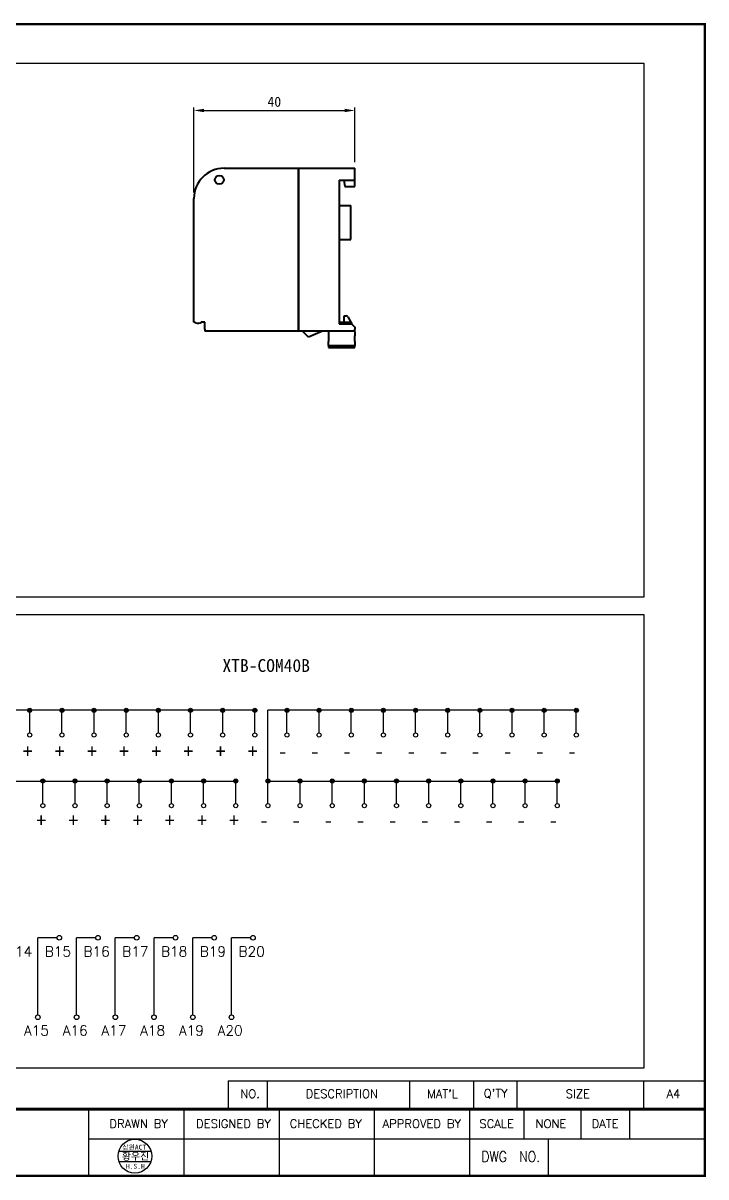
# Model space of a CAD drawing. Header units: millimetres. Extents: x 1618 to 2479, y 422 to 709.
# Drawn here: x 2309.3 to 2479.2, y 422.4 to 709.3 of the extents above; entities that cross this region are included whole.
import ezdxf
from ezdxf.enums import TextEntityAlignment as Align

# ---------------------------------------------------------------- set-up
doc = ezdxf.new("R2010")
doc.units = ezdxf.units.MM
doc.layers.add('SHEET', color=7, linetype='Continuous')
doc.layers.add('가시적인 것(ISO)', color=7, linetype='Continuous', lineweight=35)
doc.styles.add('ROMANS', font='romans', dxfattribs={"width": 0.9})
doc.styles.add('굴림', font='', dxfattribs={"width": 0.9})
doc.styles.get('굴림').set_extended_font_data('GulimChe')
doc.dimstyles.get("Standard").update_dxf_attribs({"dimtxt": 0.18, "dimasz": 0.18, "dimexe": 0.18, "dimexo": 0.0625, "dimgap": 0.09, "dimtad": 0, "dimtih": 1, "dimtoh": 1, "dimdec": 4, "dimzin": 0, "dimdsep": 46, "dimtxsty": 'Standard', "dimcen": 0.09, "dimadec": 0, "dimazin": 0, "dimtfac": 1, "dimtdec": 4, "dimtofl": 0, "dimtmove": 0, "dimatfit": 3, "dimfxl": 1, "dimtolj": 1, "dimtzin": 0, "dimarcsym": 0})

# ---------------------------------------------------------------- blocks, each defined once
blk = doc.blocks.new('*D23')
at = {"color": 4, "lineweight": -2, "transparency": 16777216}
for p, q in [((2351.78, 667.22), (2351.78, 688.29)), ((2354.28, 687.59), (2389.28, 687.59)), ((2391.78, 674.72), (2391.78, 688.29))]:
    blk.add_line(p, q, dxfattribs=at)
at = {"color": 4, "transparency": 16777216}
for points in [[(2354.28, 688.01), (2354.28, 687.17), (2351.78, 687.59)], [(2389.28, 688.01), (2389.28, 687.17), (2391.78, 687.59)]]:
    blk.add_solid(points, dxfattribs=at)
at = {"layer": 'DEFPOINTS', "color": 0, "transparency": 16777216}
for p in [(2391.78, 687.59), (2391.78, 673.22), (2351.78, 665.72)]:
    blk.add_point(p, dxfattribs=at)
at = {"color": 4, "transparency": 16777216, "insert": (2371.78, 689.74), "char_height": 2.5, "attachment_point": 5}
blk.add_mtext('\\A1;40', dxfattribs=at)

msp = doc.modelspace()

# ---------------------------------------------------------------- hatches: boundary and pattern name
for points in [[(2310.93, 538.42), (2311.44, 538.42, 1), (2310.43, 538.42, 0.414214), (2310.93, 537.91)], [(2310.93, 537.91, 0.414214), (2311.44, 538.42), (2310.93, 538.42)], [(2318.93, 538.42), (2319.44, 538.42, 1), (2318.43, 538.42, 0.414214), (2318.93, 537.91)], [(2318.93, 537.91, 0.414214), (2319.44, 538.42), (2318.93, 538.42)], [(2326.93, 538.42), (2327.44, 538.42, 1), (2326.43, 538.42, 0.414214), (2326.93, 537.91)], [(2326.93, 537.91, 0.414214), (2327.44, 538.42), (2326.93, 538.42)], [(2334.93, 538.42), (2335.44, 538.42, 1), (2334.43, 538.42, 0.414214), (2334.93, 537.91)], [(2334.93, 537.91, 0.414214), (2335.44, 538.42), (2334.93, 538.42)], [(2342.93, 538.42), (2343.44, 538.42, 1), (2342.43, 538.42, 0.414214), (2342.93, 537.91)], [(2342.93, 537.91, 0.414214), (2343.44, 538.42), (2342.93, 538.42)], [(2350.93, 538.42), (2351.44, 538.42, 1), (2350.43, 538.42, 0.414214), (2350.93, 537.91)], [(2350.93, 537.91, 0.414214), (2351.44, 538.42), (2350.93, 538.42)], [(2358.93, 538.42), (2359.44, 538.42, 1), (2358.43, 538.42, 0.414214), (2358.93, 537.91)], [(2358.93, 537.91, 0.414214), (2359.44, 538.42), (2358.93, 538.42)], [(2366.93, 538.42), (2367.44, 538.42, 1), (2366.43, 538.42, 0.414214), (2366.93, 537.91)], [(2366.93, 537.91, 0.414214), (2367.44, 538.42), (2366.93, 538.42)], [(2374.93, 538.42), (2375.44, 538.42, 1), (2374.43, 538.42, 0.414214), (2374.93, 537.91)], [(2374.93, 537.91, 0.414214), (2375.44, 538.42), (2374.93, 538.42)], [(2382.93, 538.42), (2383.44, 538.42, 1), (2382.43, 538.42, 0.414214), (2382.93, 537.91)], [(2382.93, 537.91, 0.414214), (2383.44, 538.42), (2382.93, 538.42)], [(2390.93, 538.42), (2391.44, 538.42, 1), (2390.43, 538.42, 0.414214), (2390.93, 537.91)], [(2390.93, 537.91, 0.414214), (2391.44, 538.42), (2390.93, 538.42)], [(2398.93, 538.42), (2399.44, 538.42, 1), (2398.43, 538.42, 0.414214), (2398.93, 537.91)], [(2398.93, 537.91, 0.414214), (2399.44, 538.42), (2398.93, 538.42)], [(2406.93, 538.42), (2407.44, 538.42, 1), (2406.43, 538.42, 0.414214), (2406.93, 537.91)], [(2406.93, 537.91, 0.414214), (2407.44, 538.42), (2406.93, 538.42)], [(2414.93, 538.42), (2415.44, 538.42, 1), (2414.43, 538.42, 0.414214), (2414.93, 537.91)], [(2414.93, 537.91, 0.414214), (2415.44, 538.42), (2414.93, 538.42)], [(2422.93, 538.42), (2423.44, 538.42, 1), (2422.43, 538.42, 0.414214), (2422.93, 537.91)], [(2422.93, 537.91, 0.414214), (2423.44, 538.42), (2422.93, 538.42)], [(2430.93, 538.42), (2431.44, 538.42, 1), (2430.43, 538.42, 0.414214), (2430.93, 537.91)], [(2430.93, 537.91, 0.414214), (2431.44, 538.42), (2430.93, 538.42)], [(2438.93, 538.42), (2439.44, 538.42, 1), (2438.43, 538.42, 0.414214), (2438.93, 537.91)], [(2438.93, 537.91, 0.414214), (2439.44, 538.42), (2438.93, 538.42)], [(2446.93, 538.42), (2447.44, 538.42, 1), (2446.43, 538.42, 0.414214), (2446.93, 537.91)], [(2446.93, 537.91, 0.414214), (2447.44, 538.42), (2446.93, 538.42)], [(2314.19, 520.83), (2314.69, 520.83, 1), (2313.69, 520.83, 0.414214), (2314.19, 520.33)], [(2314.19, 520.33, 0.414214), (2314.69, 520.83), (2314.19, 520.83)], [(2322.19, 520.83), (2322.69, 520.83, 1), (2321.69, 520.83, 0.414214), (2322.19, 520.33)], [(2322.19, 520.33, 0.414214), (2322.69, 520.83), (2322.19, 520.83)], [(2330.19, 520.83), (2330.69, 520.83, 1), (2329.69, 520.83, 0.414214), (2330.19, 520.33)], [(2330.19, 520.33, 0.414214), (2330.69, 520.83), (2330.19, 520.83)], [(2338.19, 520.83), (2338.69, 520.83, 1), (2337.69, 520.83, 0.414214), (2338.19, 520.33)], [(2338.19, 520.33, 0.414214), (2338.69, 520.83), (2338.19, 520.83)], [(2346.19, 520.83), (2346.69, 520.83, 1), (2345.69, 520.83, 0.414214), (2346.19, 520.33)], [(2346.19, 520.33, 0.414214), (2346.69, 520.83), (2346.19, 520.83)], [(2354.19, 520.83), (2354.69, 520.83, 1), (2353.69, 520.83, 0.414214), (2354.19, 520.33)], [(2354.19, 520.33, 0.414214), (2354.69, 520.83), (2354.19, 520.83)], [(2362.19, 520.83), (2362.69, 520.83, 1), (2361.69, 520.83, 0.414214), (2362.19, 520.33)], [(2362.19, 520.33, 0.414214), (2362.69, 520.83), (2362.19, 520.83)], [(2370.19, 520.83), (2370.69, 520.83, 1), (2369.69, 520.83, 0.414214), (2370.19, 520.33)], [(2370.19, 520.33, 0.414214), (2370.69, 520.83), (2370.19, 520.83)], [(2378.19, 520.83), (2378.69, 520.83, 1), (2377.69, 520.83, 0.414214), (2378.19, 520.33)], [(2378.19, 520.33, 0.414214), (2378.69, 520.83), (2378.19, 520.83)], [(2386.19, 520.83), (2386.69, 520.83, 1), (2385.69, 520.83, 0.414214), (2386.19, 520.33)], [(2386.19, 520.33, 0.414214), (2386.69, 520.83), (2386.19, 520.83)], [(2394.19, 520.83), (2394.69, 520.83, 1), (2393.69, 520.83, 0.414214), (2394.19, 520.33)], [(2394.19, 520.33, 0.414214), (2394.69, 520.83), (2394.19, 520.83)], [(2402.19, 520.83), (2402.69, 520.83, 1), (2401.69, 520.83, 0.414214), (2402.19, 520.33)], [(2402.19, 520.33, 0.414214), (2402.69, 520.83), (2402.19, 520.83)], [(2410.19, 520.83), (2410.69, 520.83, 1), (2409.69, 520.83, 0.414214), (2410.19, 520.33)], [(2410.19, 520.33, 0.414214), (2410.69, 520.83), (2410.19, 520.83)], [(2418.19, 520.83), (2418.69, 520.83, 1), (2417.69, 520.83, 0.414214), (2418.19, 520.33)], [(2418.19, 520.33, 0.414214), (2418.69, 520.83), (2418.19, 520.83)], [(2426.19, 520.83), (2426.69, 520.83, 1), (2425.69, 520.83, 0.414214), (2426.19, 520.33)], [(2426.19, 520.33, 0.414214), (2426.69, 520.83), (2426.19, 520.83)], [(2434.19, 520.83), (2434.69, 520.83, 1), (2433.69, 520.83, 0.414214), (2434.19, 520.33)], [(2434.19, 520.33, 0.414214), (2434.69, 520.83), (2434.19, 520.83)], [(2442.19, 520.83), (2442.69, 520.83, 1), (2441.69, 520.83, 0.414214), (2442.19, 520.33)], [(2442.19, 520.33, 0.414214), (2442.69, 520.83), (2442.19, 520.83)]]:
    msp.add_hatch(color=256).paths.add_polyline_path(points)

# ---------------------------------------------------------------- linework, layer by layer
for p, q in [((2367.44, 538.42), (2294.93, 538.42)), ((2310.93, 532.78), (2310.93, 538.42)), ((2318.93, 532.78), (2318.93, 538.42)), ((2326.93, 532.78), (2326.93, 538.42)), ((2334.93, 532.78), (2334.93, 538.42)), ((2342.93, 532.78), (2342.93, 538.42)), ((2350.93, 532.78), (2350.93, 538.42)), ((2358.93, 532.78), (2358.93, 538.42)), ((2366.93, 532.78), (2366.93, 538.42)), ((2370.19, 520.83), (2370.19, 538.42)), ((2374.93, 538.42), (2370.19, 538.42)), ((2446.93, 538.42), (2374.43, 538.42)), ((2374.93, 532.78), (2374.93, 538.42)), ((2382.93, 532.78), (2382.93, 538.42)), ((2390.93, 532.78), (2390.93, 538.42)), ((2398.93, 532.78), (2398.93, 538.42)), ((2406.93, 532.78), (2406.93, 538.42)), ((2414.93, 532.78), (2414.93, 538.42)), ((2422.93, 532.78), (2422.93, 538.42)), ((2430.93, 532.78), (2430.93, 538.42)), ((2438.93, 532.78), (2438.93, 538.42)), ((2446.93, 532.78), (2446.93, 538.42)), ((2290.19, 520.83), (2362.69, 520.83)), ((2314.19, 515.19), (2314.19, 520.83)), ((2322.19, 515.19), (2322.19, 520.83)), ((2330.19, 515.19), (2330.19, 520.83)), ((2338.19, 515.19), (2338.19, 520.83)), ((2346.19, 515.19), (2346.19, 520.83)), ((2354.19, 515.19), (2354.19, 520.83)), ((2362.19, 515.19), (2362.19, 520.83)), ((2369.69, 520.83), (2442.19, 520.83)), ((2370.19, 515.19), (2370.19, 520.83)), ((2378.19, 515.19), (2378.19, 520.83)), ((2386.19, 515.19), (2386.19, 520.83)), ((2394.19, 515.19), (2394.19, 520.83)), ((2402.19, 515.19), (2402.19, 520.83)), ((2410.19, 515.19), (2410.19, 520.83)), ((2418.19, 515.19), (2418.19, 520.83)), ((2426.19, 515.19), (2426.19, 520.83)), ((2434.19, 515.19), (2434.19, 520.83)), ((2442.19, 515.19), (2442.19, 520.83)), ((2312.94, 462.64), (2312.94, 481.85)), ((2317.71, 481.85), (2312.94, 481.85)), ((2322.58, 462.64), (2322.58, 481.85)), ((2327.35, 481.85), (2322.58, 481.85)), ((2332.22, 462.64), (2332.22, 481.85)), ((2336.99, 481.85), (2332.22, 481.85)), ((2341.85, 462.64), (2341.85, 481.85)), ((2346.63, 481.85), (2341.85, 481.85)), ((2351.49, 462.64), (2351.49, 481.85)), ((2356.27, 481.85), (2351.49, 481.85)), ((2361.13, 462.64), (2361.13, 481.85)), ((2365.9, 481.85), (2361.13, 481.85)), ((2325.53, 439.24), (2325.53, 422.63)), ((2349.24, 439.24), (2349.24, 422.63)), ((2372.95, 439.24), (2372.95, 422.63)), ((2396.66, 439.24), (2396.66, 422.63)), ((2420.37, 439.24), (2420.37, 422.63)), ((2433.9, 439.24), (2433.9, 431.87)), ((2448.08, 439.24), (2448.08, 431.87)), ((2460.18, 439.24), (2460.18, 431.87)), ((2325.53, 431.87), (2478.92, 431.87)), ((2439.93, 431.87), (2439.93, 422.63))]:
    msp.add_line(p, q)
at = {"color": 0, "lineweight": 50}
msp.add_line((2065.86, 439.24), (2478.92, 439.24), dxfattribs=at)
at = {"color": 0, "ltscale": 2}
for p, q in [((2333.1, 428.81), (2341.09, 428.81)), ((2333.1, 426.23), (2341.09, 426.23))]:
    msp.add_line(p, q, dxfattribs=at)
at = {"color": 4}
for points in [[(2077.63, 699.39), (2463.72, 699.39), (2463.72, 566.59), (2077.63, 566.59)], [(2077.63, 562.22), (2463.72, 562.22), (2463.72, 449.42), (2077.63, 449.42)]]:
    msp.add_lwpolyline(points, close=True, dxfattribs=at)
for centre, radius in [((2310.93, 538.42), 0.504), ((2318.93, 538.42), 0.504), ((2326.93, 538.42), 0.504), ((2334.93, 538.42), 0.504), ((2342.93, 538.42), 0.504), ((2350.93, 538.42), 0.504), ((2358.93, 538.42), 0.504), ((2366.93, 538.42), 0.504), ((2374.93, 538.42), 0.504), ((2382.93, 538.42), 0.504), ((2390.93, 538.42), 0.504), ((2398.93, 538.42), 0.504), ((2406.93, 538.42), 0.504), ((2414.93, 538.42), 0.504), ((2422.93, 538.42), 0.504), ((2430.93, 538.42), 0.504), ((2438.93, 538.42), 0.504), ((2446.93, 538.42), 0.504), ((2310.93, 532.27), 0.504), ((2318.93, 532.27), 0.504), ((2326.93, 532.27), 0.504), ((2334.93, 532.27), 0.504), ((2342.93, 532.27), 0.504), ((2350.93, 532.27), 0.504), ((2358.93, 532.27), 0.504), ((2366.93, 532.27), 0.504), ((2374.93, 532.27), 0.504), ((2382.93, 532.27), 0.504), ((2390.93, 532.27), 0.504), ((2398.93, 532.27), 0.504), ((2406.93, 532.27), 0.504), ((2414.93, 532.27), 0.504), ((2422.93, 532.27), 0.504), ((2430.93, 532.27), 0.504), ((2438.93, 532.27), 0.504), ((2446.93, 532.27), 0.504), ((2314.19, 520.83), 0.504), ((2322.19, 520.83), 0.504), ((2330.19, 520.83), 0.504), ((2338.19, 520.83), 0.504), ((2346.19, 520.83), 0.504), ((2354.19, 520.83), 0.504), ((2362.19, 520.83), 0.504), ((2370.19, 520.83), 0.504), ((2378.19, 520.83), 0.504), ((2386.19, 520.83), 0.504), ((2394.19, 520.83), 0.504), ((2402.19, 520.83), 0.504), ((2410.19, 520.83), 0.504), ((2418.19, 520.83), 0.504), ((2426.19, 520.83), 0.504), ((2434.19, 520.83), 0.504), ((2442.19, 520.83), 0.504), ((2314.19, 514.69), 0.504), ((2322.19, 514.69), 0.504), ((2330.19, 514.69), 0.504), ((2338.19, 514.69), 0.504), ((2346.19, 514.69), 0.504), ((2354.19, 514.69), 0.504), ((2362.19, 514.69), 0.504), ((2370.19, 514.69), 0.504), ((2378.19, 514.69), 0.504), ((2386.19, 514.69), 0.504), ((2394.19, 514.69), 0.504), ((2402.19, 514.69), 0.504), ((2410.19, 514.69), 0.504), ((2418.19, 514.69), 0.504), ((2426.19, 514.69), 0.504), ((2434.19, 514.69), 0.504), ((2442.19, 514.69), 0.504), ((2318.28, 481.85), 0.567), ((2327.92, 481.85), 0.567), ((2337.55, 481.85), 0.567), ((2347.19, 481.85), 0.567), ((2356.83, 481.85), 0.567), ((2366.47, 481.85), 0.567), ((2312.94, 462.07), 0.567), ((2322.58, 462.07), 0.567), ((2332.22, 462.07), 0.567), ((2341.85, 462.07), 0.567), ((2351.49, 462.07), 0.567), ((2361.13, 462.07), 0.567)]:
    msp.add_circle(centre, radius)
at = {"color": 0}
msp.add_circle((2337.09, 427.52), 4.2, dxfattribs=at)
at = {"layer": 'SHEET'}
for p, q in [((2360.26, 446.27), (2478.92, 446.27)), ((2360.26, 446.27), (2360.26, 439.24)), ((2370.04, 446.27), (2370.04, 439.24)), ((2405.43, 446.27), (2405.43, 439.24)), ((2421.42, 439.24), (2421.42, 446.27)), ((2432.19, 439.24), (2432.19, 446.27)), ((2463.74, 439.24), (2463.74, 446.27))]:
    msp.add_line(p, q, dxfattribs=at)
at = {"layer": 'SHEET', "const_width": 0.527}
msp.add_lwpolyline([(2065.86, 637.97), (2065.86, 422.63), (2478.92, 422.63), (2478.92, 637.97), (2478.92, 709.06), (2325.03, 709.06), (2065.86, 709.06)], close=True, dxfattribs=at)
at = {"layer": '가시적인 것(ISO)'}
for p, q in [((2359.28, 673.22), (2377.78, 673.22)), ((2377.78, 632.72), (2377.78, 673.22)), ((2377.78, 673.22), (2377.78, 632.72)), ((2377.78, 673.22), (2391.78, 673.22)), ((2391.78, 668.72), (2391.78, 673.22)), ((2387.88, 670.22), (2387.88, 634.52)), ((2387.88, 670.22), (2391.78, 670.22)), ((2389.06, 670.22), (2389.31, 668.72)), ((2389.31, 668.72), (2391.78, 668.72)), ((2351.78, 634.97), (2351.78, 665.72)), ((2387.88, 663.97), (2390.78, 663.97)), ((2390.78, 655.47), (2390.78, 663.97)), ((2387.88, 655.47), (2390.78, 655.47)), ((2351.78, 634.97), (2351.78, 634.97)), ((2354.53, 634.97), (2353.62, 634.97)), ((2354.53, 633.22), (2354.53, 634.97)), ((2387.88, 634.92), (2390.98, 634.92)), ((2387.88, 634.52), (2390.98, 634.52)), ((2389.18, 636.52), (2389.67, 636.52)), ((2389.18, 634.92), (2389.18, 636.52)), ((2390.11, 636.24), (2390.8, 634.92)), ((2390.98, 634.52), (2390.98, 634.92)), ((2390.98, 634.57), (2391.03, 634.46)), ((2390.98, 634.52), (2391.78, 633.72)), ((2354.53, 633.22), (2354.53, 632.72)), ((2391.78, 632.72), (2354.53, 632.72)), ((2380.28, 631.22), (2378.78, 632.72)), ((2383.78, 632.72), (2380.28, 631.22)), ((2385.28, 632.72), (2385.28, 630.14)), ((2391.78, 633.72), (2391.78, 633.22)), ((2391.78, 632.72), (2391.78, 633.22)), ((2391.78, 632.53), (2391.78, 632.52)), ((2391.78, 632.52), (2391.78, 631.52)), ((2391.78, 630.14), (2391.78, 631.52)), ((2385.28, 629.14), (2385.28, 630.14)), ((2385.28, 629.14), (2385.28, 628.65)), ((2385.28, 629.14), (2391.78, 629.14)), ((2385.28, 628.65), (2391.78, 628.65)), ((2391.78, 630.14), (2391.78, 629.14)), ((2391.78, 628.65), (2391.78, 629.14))]:
    msp.add_line(p, q, dxfattribs=at)
msp.add_circle((2358.1, 670.35), 1.1, dxfattribs=at)
for centre, radius, start, end in [((2359.28, 665.72), 7.5, 90, 180), ((2352.7, 636.51), 1.8, 256.4411, 300.8079), ((2389.67, 636.02), 0.5, 27.2161, 90), ((2389.78, 632.53), 2, 0, 5.283)]:
    msp.add_arc(centre, radius, start, end, dxfattribs=at)
msp.add_open_spline([(2352.28, 634.76), (2352.21, 634.78), (2352.14, 634.8), (2352.02, 634.84), (2351.96, 634.87), (2351.87, 634.91), (2351.84, 634.93), (2351.79, 634.96), (2351.78, 634.97), (2351.78, 634.97)], degree=3, knots=[-0.07824221, -0.07824221, -0.07824221, -0.07824221, -0.05814704, -0.05814704, -0.03805188, -0.03805188, -0.01902594, -0.01902594, -0.00103862, -0.00103862, -0.00103862, -0.00103862], dxfattribs=at)

# ---------------------------------------------------------------- texts
msp.add_text('XTB-COM40B', height=3.2).set_placement((2369.76, 549.55), align=Align.MIDDLE)
at = {"color": 7}
for s, p in [('+', (2309.2, 526.48)), ('+', (2317.2, 526.48)), ('+', (2325.2, 526.48)), ('+', (2333.2, 526.48)), ('+', (2341.2, 526.48)), ('+', (2349.2, 526.48)), ('+', (2357.2, 526.48)), ('+', (2365.2, 526.48)), ('-', (2372.66, 526.45)), ('-', (2380.66, 526.45)), ('-', (2388.66, 526.45)), ('-', (2396.66, 526.45)), ('-', (2404.66, 526.45)), ('-', (2412.66, 526.45)), ('-', (2420.66, 526.45)), ('-', (2428.66, 526.45)), ('-', (2436.66, 526.45)), ('-', (2444.66, 526.45)), ('+', (2312.57, 509.31)), ('+', (2320.57, 509.31)), ('+', (2328.57, 509.31)), ('+', (2336.57, 509.31)), ('+', (2344.57, 509.31)), ('+', (2352.57, 509.31)), ('+', (2360.57, 509.31)), ('-', (2368.02, 509.3)), ('-', (2376.02, 509.3)), ('-', (2384.02, 509.3)), ('-', (2392.02, 509.3)), ('-', (2400.02, 509.3)), ('-', (2408.02, 509.3)), ('-', (2416.02, 509.3)), ('-', (2424.02, 509.3)), ('-', (2432.02, 509.3)), ('-', (2440.02, 509.3))]:
    msp.add_text(s, height=3.53, dxfattribs=at).set_placement(p)
at = {"layer": 'SHEET'}
for s, height, style, p in [('B14', 2.5, 'ROMANS', (2308.29, 478.42)), ('B15', 2.5, 'ROMANS', (2317.93, 478.42)), ('B16', 2.5, 'ROMANS', (2327.57, 478.42)), ('B17', 2.5, 'ROMANS', (2337.21, 478.42)), ('B18', 2.5, 'ROMANS', (2346.85, 478.42)), ('B19', 2.5, 'ROMANS', (2356.49, 478.42)), ('B20', 2.5, 'ROMANS', (2366.13, 478.42)), ('A15', 2.5, 'ROMANS', (2312.59, 458.78)), ('A16', 2.5, 'ROMANS', (2322.23, 458.78)), ('A17', 2.5, 'ROMANS', (2331.87, 458.78)), ('A18', 2.5, 'ROMANS', (2341.51, 458.78)), ('A19', 2.5, 'ROMANS', (2351.15, 458.78)), ('A20', 2.5, 'ROMANS', (2360.79, 458.78)), ('NO.', 2.107, 'ROMANS', (2365.74, 443.03)), ('DESCRIPTION', 2.1074, 'ROMANS', (2388.57, 443.03)), ("MAT'L", 2.107, 'ROMANS', (2413.64, 443.03)), ("Q'TY", 2.107, 'ROMANS', (2426.86, 443.03)), ('SIZE', 2.107, 'ROMANS', (2447.32, 443.03)), ('A4', 2.107, 'ROMANS', (2471.1, 443.03)), ('DRAWN BY', 2.107, 'ROMANS', (2338.03, 435.59)), ('DESIGNED BY', 2.1074, 'ROMANS', (2361.63, 435.6)), ('CHECKED BY', 2.107, 'ROMANS', (2384.59, 435.63)), ('APPROVED BY', 2.1074, 'ROMANS', (2408.48, 435.6)), ('SCALE', 2.107, 'ROMANS', (2427.09, 435.59)), ('NONE', 2.107, 'ROMANS', (2440.62, 435.59)), ('DATE', 2.107, 'ROMANS', (2454.09, 435.59)), ('황우진', 1.8, '굴림', (2337.24, 427.56)), ('H.S.H', 1.2, '굴림', (2337.21, 425.02))]:
    msp.add_text(s, height=height, dxfattribs=dict(at, style=style)).set_placement(p, align=Align.MIDDLE)
at = {"layer": 'SHEET', "ltscale": 0.1, "style": '굴림'}
msp.add_text('삼원ACT', height=1.2, dxfattribs=at).set_placement((2336.94, 429.79), align=Align.MIDDLE)
at = {"layer": 'SHEET', "style": 'ROMANS', "width": 0.85}
msp.add_text('DWG  NO.', height=2.634, dxfattribs=at).set_placement((2430.61, 427.42), align=Align.MIDDLE)

# ---------------------------------------------------------------- dimensions: what is measured, and where the dimension line sits
at = {"color": 0}
dim = msp.add_linear_dim(base=(2391.78, 687.59), p1=(2351.78, 665.72), p2=(2391.78, 673.22), dimstyle='Standard', override={"dimtxt": 2.5, "dimasz": 2.5, "dimexe": 0.7, "dimexo": 1.5, "dimgap": 0.9, "dimtad": 1, "dimtih": 0, "dimtoh": 0, "dimdec": 1, "dimzin": 8, "dimcen": 2.5, "dimclrd": 4, "dimclre": 4, "dimclrt": 4, "dimtofl": 1}, dxfattribs=at)
dim.commit()
dim.dimension.update_dxf_attribs({"geometry": '*D23', "text_midpoint": (2371.78, 689.74)})

doc.saveas('drawing.dxf')
